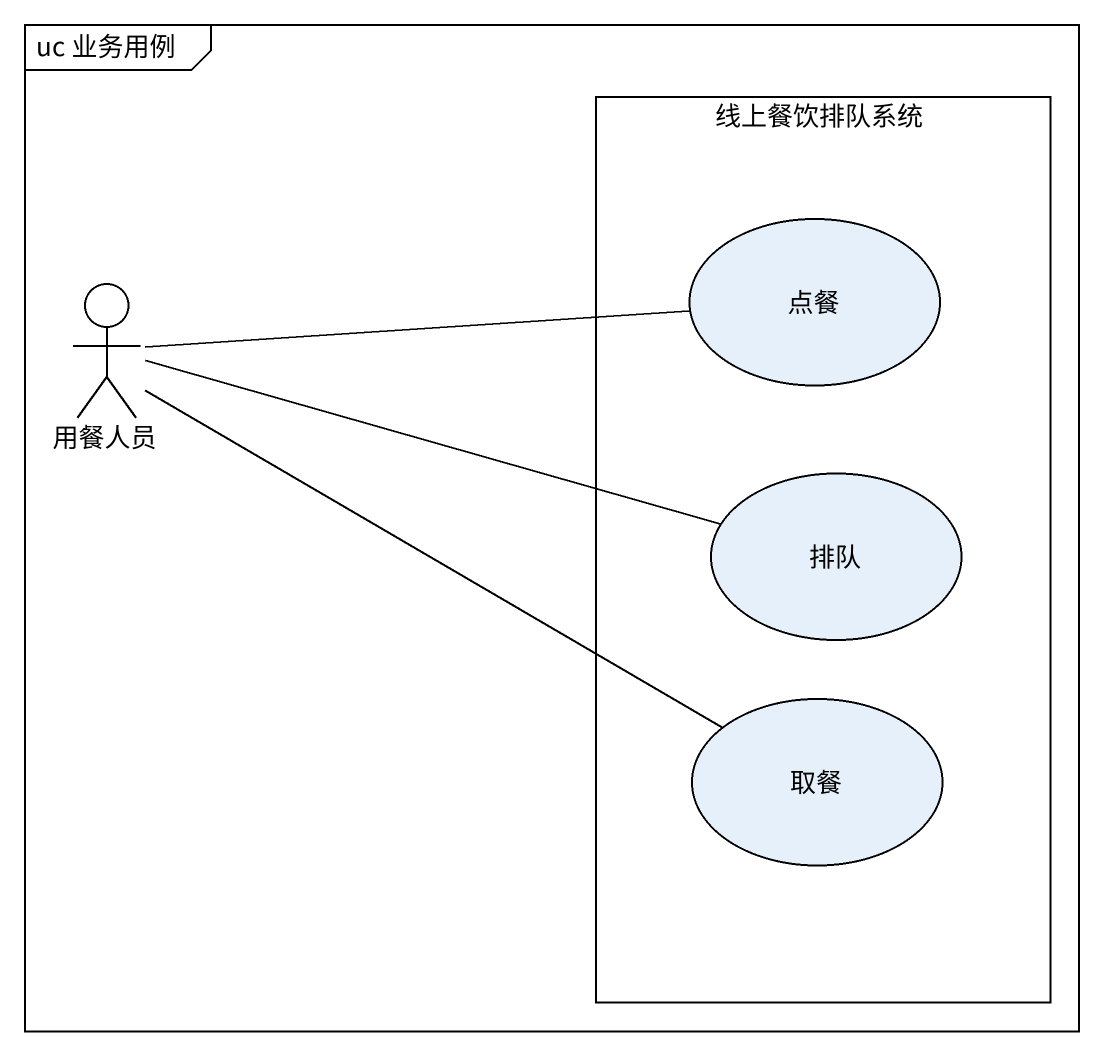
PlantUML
@startuml
mainframe uc 业务用例
rectangle 线上餐饮排队系统 {
  usecase 点餐
  usecase 排队
  usecase 取餐
}
actor 用餐人员
用餐人员 -right- 点餐
用餐人员 -right- 排队
用餐人员 -right- 取餐
@enduml
